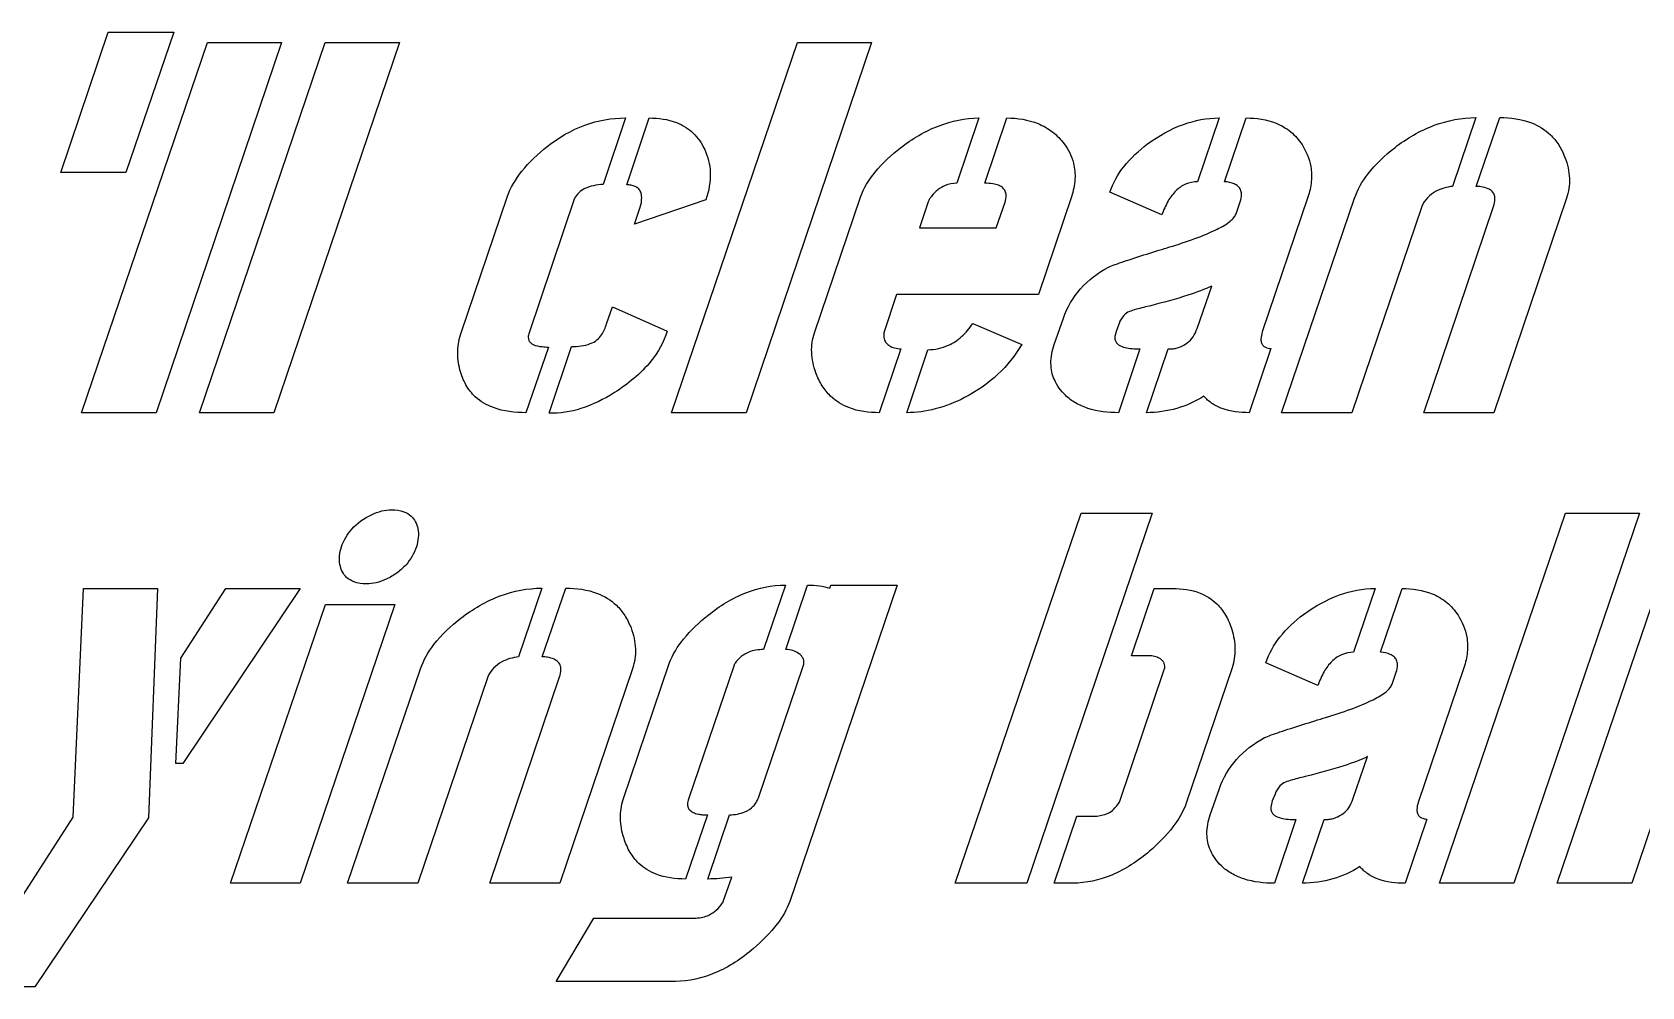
# Model space of a CAD drawing. Header units: inches. Extents: x 3.1 to 35.1, y -33.5 to 2.5.
# Drawn here: x 22.99 to 28.55, y -14.71 to -11.42 of the extents above; entities that cross this region are included whole.
import ezdxf

# ---------------------------------------------------------------- set-up
doc = ezdxf.new("R2010")
doc.units = ezdxf.units.IN
doc.header["$MEASUREMENT"] = 0

msp = doc.modelspace()

# ---------------------------------------------------------------- linework, layer by layer
for p, q in [((25.0423, -11.7135), (24.9649, -11.9429)), ((25.0463, -11.9443), (25.1237, -11.7135)), ((26.263, -11.7135), (26.1869, -11.9389)), ((26.283, -11.9389), (26.359, -11.7135)), ((27.0927, -11.7135), (27.018, -11.9336)), ((27.1114, -11.9336), (27.1861, -11.7135)), ((27.9799, -11.7121), (27.8998, -11.9496)), ((27.9812, -11.9496), (28.0626, -11.7121)), ((24.474, -12.4552), (24.6328, -11.9869)), ((24.8662, -11.9909), (24.7088, -12.4552)), ((25.6947, -12.4552), (25.8534, -11.9869)), ((26.8953, -12.0483), (26.7152, -11.9696)), ((27.1514, -12.0443), (27.1661, -12.0029)), ((27.3996, -11.9869), (27.2421, -12.4525)), ((27.0167, -12.4405), (27.0674, -12.2938)), ((26.2416, -12.4232), (26.411, -12.4952)), ((26.5231, -12.4952), (26.5551, -12.4045)), ((24.7755, -12.5045), (24.6981, -12.7313)), ((24.7782, -12.7327), (24.8555, -12.5032)), ((25.9935, -12.5112), (25.9188, -12.7313)), ((26.8193, -12.5112), (26.7459, -12.7313)), ((26.8419, -12.7313), (26.9166, -12.5112)), ((27.2715, -12.5099), (27.1968, -12.7313)), ((26.0135, -12.7313), (26.0869, -12.5139)), ((24.7528, -13.3371), (24.6728, -13.5746)), ((24.7541, -13.5746), (24.8355, -13.3371)), ((25.5946, -13.3265), (25.5186, -13.5492)), ((25.5959, -13.5492), (25.6706, -13.3265)), ((27.6317, -13.3385), (27.557, -13.5586)), ((27.6504, -13.5586), (27.7251, -13.3385)), ((25.0343, -14.0668), (25.193, -13.5973)), ((25.4172, -13.6026), (25.2598, -14.0655)), ((25.5012, -14.0615), (25.656, -13.6066)), ((27.1381, -13.6119), (26.9793, -14.0802)), ((27.4342, -13.6733), (27.2541, -13.5946)), ((27.9385, -13.6119), (27.7811, -14.0775)), ((27.6904, -13.6693), (27.7051, -13.6279)), ((27.5556, -14.0655), (27.6063, -13.9188)), ((27.062, -14.1202), (27.0941, -14.0295)), ((25.3251, -14.1202), (25.2491, -14.3417)), ((25.3265, -14.3417), (25.4012, -14.1202)), ((27.3582, -14.1362), (27.2848, -14.3563)), ((27.3809, -14.3563), (27.4556, -14.1362)), ((27.8104, -14.1349), (27.7357, -14.3563)), ((25.3798, -14.419), (25.4092, -14.335))]:
    msp.add_line(p, q)
for points in [[(23.2547, -11.4173), (23.4815, -11.4173), (23.316, -11.9016), (23.0906, -11.9016)], [(23.5975, -11.4533), (23.8537, -11.4533), (23.4201, -12.7313), (23.1626, -12.7313)], [(24.0044, -11.4533), (24.2606, -11.4533), (23.827, -12.7313), (23.5695, -12.7313)], [(25.636, -11.4533), (25.8921, -11.4533), (25.4585, -12.7313), (25.2011, -12.7313)], [(26.6165, -13.0783), (26.8619, -13.0783), (26.4284, -14.3563), (26.1816, -14.3563)], [(28.2894, -13.0783), (28.5455, -13.0783), (28.1119, -14.3563), (27.8545, -14.3563)], [(28.6963, -13.0783), (28.9524, -13.0783), (28.5188, -14.3563), (28.2614, -14.3563)], [(23.4254, -13.3385), (23.3934, -14.1309), (23.0012, -14.7139), (22.7558, -14.7139), (23.1333, -14.1282), (23.1693, -13.3385)], [(23.6616, -13.3385), (23.9177, -13.3385), (23.5122, -13.9428), (23.4881, -13.9428), (23.5055, -13.5786)], [(24.0058, -13.3932), (24.2445, -13.3932), (23.9177, -14.3563), (23.6776, -14.3563)]]:
    msp.add_lwpolyline(points, close=True)
for points in [[(25.3198, -11.9963), (25.073, -12.0803), (25.093, -12.0216)], [(26.5831, -11.9856), (26.4684, -12.3231), (25.9788, -12.3231), (25.9348, -12.4552)], [(26.0882, -12.0029), (26.0575, -12.0923), (26.323, -12.0923), (26.3537, -12.0043)], [(27.7931, -12.019), (27.5516, -12.7313), (27.3088, -12.7313), (27.561, -11.9909)], [(28.2934, -11.9909), (28.0426, -12.7313), (27.7998, -12.7313), (28.0412, -12.019)], [(24.9769, -12.4245), (24.9969, -12.3658), (25.1864, -12.4499)], [(26.7472, -12.4232), (26.7379, -12.4472), (26.7325, -12.4685)], [(25.748, -13.3371), (25.752, -13.3265), (25.9801, -13.3265), (25.6093, -14.419)], [(26.8553, -13.5706), (26.7899, -13.5706), (26.8686, -13.3385), (26.9326, -13.3385)], [(24.566, -13.644), (24.3246, -14.3563), (24.0818, -14.3563), (24.3339, -13.6159)], [(25.0663, -13.6159), (24.8155, -14.3563), (24.5727, -14.3563), (24.8142, -13.644)], [(26.7472, -14.0775), (26.7485, -14.0762), (26.9033, -13.6186)], [(27.2862, -14.0482), (27.2768, -14.0722), (27.2715, -14.0935)], [(26.5871, -14.3563), (26.5231, -14.3563), (26.6018, -14.1242), (26.6658, -14.1242)], [(25.2144, -14.6952), (24.8022, -14.6952), (24.9329, -14.4764), (25.2864, -14.4764)]]:
    msp.add_lwpolyline(points)
for points, knots in [([(24.7715, -11.8122), (24.8111, -11.781), (24.8545, -11.7554), (24.9472, -11.7216), (24.994, -11.7135), (25.0423, -11.7135)], [0, 0, 0, 0, 0.3844438, 0.3844438, 0.7521059, 0.7521059, 0.7521059, 0.7521059]), ([(25.1237, -11.7135), (25.1559, -11.7135), (25.1886, -11.7177), (25.24, -11.7379), (25.2592, -11.7498), (25.2928, -11.7821), (25.3059, -11.8015), (25.3158, -11.8229)], [0, 0, 0, 0, 0.245198, 0.245198, 0.4204023, 0.4204023, 0.5998452, 0.5998452, 0.5998452, 0.5998452]), ([(25.9921, -11.8162), (26.0329, -11.785), (26.0772, -11.7587), (26.1696, -11.7236), (26.2155, -11.7144), (26.263, -11.7135)], [0, 0, 0, 0, 0.3909347, 0.3909347, 0.7525892, 0.7525892, 0.7525892, 0.7525892]), ([(26.359, -11.7135), (26.3962, -11.7135), (26.4334, -11.7189), (26.4855, -11.7404), (26.502, -11.7499), (26.5325, -11.7736), (26.546, -11.7874), (26.5578, -11.8028)], [0, 0, 0, 0, 0.2832723, 0.2832723, 0.4295154, 0.4295154, 0.577475, 0.577475, 0.577475, 0.577475]), ([(26.8459, -11.8028), (26.8841, -11.7754), (26.9255, -11.7518), (27.0094, -11.7214), (27.0505, -11.7135), (27.0927, -11.7135)], [0, 0, 0, 0, 0.3581709, 0.3581709, 0.6801579, 0.6801579, 0.6801579, 0.6801579]), ([(27.1861, -11.7135), (27.2216, -11.7135), (27.2576, -11.7183), (27.3087, -11.7392), (27.3255, -11.749), (27.3559, -11.7742), (27.3687, -11.7889), (27.3795, -11.8055)], [0, 0, 0, 0, 0.2704772, 0.2704772, 0.4202529, 0.4202529, 0.5707972, 0.5707972, 0.5707972, 0.5707972]), ([(27.6997, -11.8162), (27.7415, -11.784), (27.787, -11.7572), (27.8827, -11.7216), (27.9305, -11.7126), (27.9799, -11.7121)], [0, 0, 0, 0, 0.4017642, 0.4017642, 0.7778119, 0.7778119, 0.7778119, 0.7778119]), ([(28.0626, -11.7121), (28.0996, -11.7121), (28.1375, -11.7169), (28.1966, -11.7398), (28.2186, -11.7533), (28.2485, -11.782), (28.258, -11.7937), (28.275, -11.82), (28.2822, -11.8345), (28.288, -11.8495)], [0, 0, 0, 0, 0.2823979, 0.2823979, 0.4822479, 0.4822479, 0.5978415, 0.5978415, 0.7206222, 0.7206222, 0.7206222, 0.7206222]), ([(24.6328, -11.9869), (24.6446, -11.9543), (24.6625, -11.9244), (24.7093, -11.8655), (24.7396, -11.8372), (24.7715, -11.8122)], [0, 0, 0, 0, 0.2646319, 0.2646319, 0.5733319, 0.5733319, 0.5733319, 0.5733319]), ([(25.3158, -11.8229), (25.3273, -11.8476), (25.3336, -11.8737), (25.336, -11.9334), (25.33, -11.9655), (25.3198, -11.9963)], [0, 0, 0, 0, 0.2083819, 0.2083819, 0.4553116, 0.4553116, 0.4553116, 0.4553116]), ([(25.8534, -11.9869), (25.865, -11.9556), (25.883, -11.9268), (25.9296, -11.8695), (25.9604, -11.8412), (25.9921, -11.8162)], [0, 0, 0, 0, 0.2547163, 0.2547163, 0.5628556, 0.5628556, 0.5628556, 0.5628556]), ([(26.5578, -11.8028), (26.5727, -11.8229), (26.5837, -11.8448), (26.5944, -11.8874), (26.596, -11.9061), (26.5937, -11.9456), (26.5894, -11.966), (26.5831, -11.9856)], [0, 0, 0, 0, 0.1902216, 0.1902216, 0.3344606, 0.3344606, 0.4917357, 0.4917357, 0.4917357, 0.4917357]), ([(26.7152, -11.9696), (26.7263, -11.9376), (26.743, -11.9085), (26.7873, -11.852), (26.8156, -11.8258), (26.8459, -11.8028)], [0, 0, 0, 0, 0.2577672, 0.2577672, 0.547389, 0.547389, 0.547389, 0.547389]), ([(27.3795, -11.8055), (27.3943, -11.8288), (27.4048, -11.854), (27.4126, -11.8984), (27.4131, -11.9156), (27.4097, -11.9514), (27.4056, -11.9694), (27.3996, -11.9869)], [0, 0, 0, 0, 0.2103492, 0.2103492, 0.3431692, 0.3431692, 0.4840903, 0.4840903, 0.4840903, 0.4840903]), ([(27.561, -11.9909), (27.571, -11.9605), (27.5872, -11.9325), (27.633, -11.873), (27.6659, -11.8426), (27.6997, -11.8162)], [0, 0, 0, 0, 0.2441904, 0.2441904, 0.571882, 0.571882, 0.571882, 0.571882]), ([(28.288, -11.8495), (28.2968, -11.8729), (28.3024, -11.8973), (28.3043, -11.9458), (28.3009, -11.9687), (28.2934, -11.9909)], [0, 0, 0, 0, 0.1903067, 0.1903067, 0.3696106, 0.3696106, 0.3696106, 0.3696106]), ([(24.9649, -11.9429), (24.9422, -11.9445), (24.9199, -11.9487), (24.8938, -11.9613), (24.8866, -11.966), (24.8745, -11.9774), (24.8698, -11.9838), (24.8662, -11.9909)], [0, 0, 0, 0, 0.1735968, 0.1735968, 0.2467289, 0.2467289, 0.3151049, 0.3151049, 0.3151049, 0.3151049]), ([(25.093, -12.0216), (25.096, -12.011), (25.0983, -11.9991), (25.0979, -11.9816), (25.0969, -11.9751), (25.0926, -11.9648), (25.0901, -11.9609), (25.0833, -11.9542), (25.0794, -11.9517), (25.0709, -11.9479), (25.0665, -11.9466), (25.0569, -11.9448), (25.0516, -11.9444), (25.0463, -11.9443)], [0, 0, 0, 0, 0.0842295, 0.0842295, 0.1331969, 0.1331969, 0.1692046, 0.1692046, 0.2051374, 0.2051374, 0.239355, 0.239355, 0.2793708, 0.2793708, 0.2793708, 0.2793708]), ([(26.1869, -11.9389), (26.1728, -11.9389), (26.1591, -11.9413), (26.1372, -11.9504), (26.1291, -11.9553), (26.1136, -11.9675), (26.1065, -11.9749), (26.1002, -11.9829)], [0, 0, 0, 0, 0.1076722, 0.1076722, 0.1801889, 0.1801889, 0.2580855, 0.2580855, 0.2580855, 0.2580855]), ([(26.3537, -12.0043), (26.356, -11.9966), (26.3576, -11.9883), (26.357, -11.9753), (26.3559, -11.9704), (26.3519, -11.9618), (26.3493, -11.9583), (26.3421, -11.9517), (26.3375, -11.9489), (26.3259, -11.9439), (26.3184, -11.9421), (26.302, -11.9394), (26.2923, -11.9389), (26.283, -11.9389)], [0, 0, 0, 0, 0.0608787, 0.0608787, 0.0994011, 0.0994011, 0.1331243, 0.1331243, 0.173307, 0.173307, 0.2293628, 0.2293628, 0.3002935, 0.3002935, 0.3002935, 0.3002935]), ([(27.018, -11.9336), (27.0038, -11.9338), (26.9901, -11.9365), (26.9645, -11.9477), (26.9535, -11.9555), (26.9332, -11.9754), (26.9244, -11.9875), (26.9082, -12.0153), (26.9011, -12.0318), (26.8953, -12.0483)], [0, 0, 0, 0, 0.1082842, 0.1082842, 0.2126641, 0.2126641, 0.3247019, 0.3247019, 0.4579304, 0.4579304, 0.4579304, 0.4579304]), ([(27.1661, -12.0029), (27.1687, -11.9946), (27.1706, -11.9854), (27.1701, -11.9711), (27.1691, -11.9658), (27.1649, -11.9566), (27.1622, -11.9529), (27.1549, -11.946), (27.1503, -11.9432), (27.1355, -11.9366), (27.1235, -11.9344), (27.1114, -11.9336)], [0, 0, 0, 0, 0.0670115, 0.0670115, 0.1084785, 0.1084785, 0.1439244, 0.1439244, 0.1846081, 0.1846081, 0.2673531, 0.2673531, 0.2673531, 0.2673531]), ([(27.8998, -11.9496), (27.8795, -11.952), (27.8592, -11.9572), (27.8307, -11.9729), (27.8213, -11.9801), (27.8048, -11.9979), (27.7982, -12.0079), (27.7931, -12.019)], [0, 0, 0, 0, 0.1560635, 0.1560635, 0.2476513, 0.2476513, 0.3401971, 0.3401971, 0.3401971, 0.3401971]), ([(27.9985, -11.9509), (27.9958, -11.9505), (27.993, -11.9501), (27.9872, -11.9497), (27.9842, -11.9496), (27.9812, -11.9496)], [0, 0, 0, 0, 0.02131891, 0.02131891, 0.04418836, 0.04418836, 0.04418836, 0.04418836]), ([(28.0412, -12.019), (28.044, -12.0108), (28.0461, -12.0017), (28.046, -11.9877), (28.0452, -11.9825), (28.0414, -11.9734), (28.0389, -11.9697), (28.032, -11.9629), (28.0277, -11.9601), (28.0155, -11.9543), (28.0068, -11.9522), (27.9985, -11.9509)], [0, 0, 0, 0, 0.0660233, 0.0660233, 0.1066, 0.1066, 0.1410144, 0.1410144, 0.1800168, 0.1800168, 0.2438574, 0.2438574, 0.2438574, 0.2438574]), ([(26.1002, -11.9829), (26.0974, -11.9861), (26.0947, -11.9896), (26.0907, -11.9963), (26.0892, -11.9996), (26.0882, -12.0029)], [0, 0, 0, 0, 0.03242563, 0.03242563, 0.0592663, 0.0592663, 0.0592663, 0.0592663]), ([(26.922, -12.159), (26.9794, -12.1414), (27.041, -12.1202), (27.1024, -12.0895), (27.1187, -12.0801), (27.1358, -12.0661), (27.1405, -12.0617), (27.1473, -12.0531), (27.1499, -12.0489), (27.1514, -12.0443)], [0, 0, 0, 0, 0.4575405, 0.4575405, 0.623446, 0.623446, 0.6869068, 0.6869068, 0.7367011, 0.7367011, 0.7367011, 0.7367011]), ([(26.7112, -12.2284), (26.7214, -12.2236), (26.745, -12.2154), (26.8104, -12.1934), (26.8767, -12.1729), (26.922, -12.159)], [0, 0, 0, 0, 0.0857927, 0.0857927, 0.2915794, 0.2915794, 0.2915794, 0.2915794]), ([(26.5551, -12.4045), (26.5683, -12.3671), (26.5878, -12.3334), (26.6416, -12.2728), (26.6747, -12.2481), (26.7112, -12.2284)], [0, 0, 0, 0, 0.3020935, 0.3020935, 0.6177675, 0.6177675, 0.6177675, 0.6177675]), ([(27.0674, -12.2938), (27.0445, -12.3052), (27.0141, -12.3162), (26.9444, -12.3387), (26.8981, -12.3512), (26.8566, -12.3618)], [0, 0, 0, 0, 0.1950063, 0.1950063, 0.4726601, 0.4726601, 0.4726601, 0.4726601]), ([(26.7832, -12.3818), (26.7761, -12.385), (26.7698, -12.3895), (26.7567, -12.4031), (26.7512, -12.4129), (26.7472, -12.4232)], [0, 0, 0, 0, 0.0598078, 0.0598078, 0.1438341, 0.1438341, 0.1438341, 0.1438341]), ([(26.8566, -12.3618), (26.8416, -12.3654), (26.8226, -12.37), (26.7973, -12.377), (26.7878, -12.3798), (26.7832, -12.3818)], [0, 0, 0, 0, 0.1174542, 0.1174542, 0.1978985, 0.1978985, 0.1978985, 0.1978985]), ([(24.47, -12.5833), (24.4644, -12.5618), (24.4616, -12.54), (24.463, -12.4964), (24.4669, -12.4755), (24.474, -12.4552)], [0, 0, 0, 0, 0.168606, 0.168606, 0.3324679, 0.3324679, 0.3324679, 0.3324679]), ([(24.7088, -12.4552), (24.707, -12.4603), (24.7058, -12.4659), (24.706, -12.4748), (24.7067, -12.4783), (24.7094, -12.4845), (24.7112, -12.487), (24.7164, -12.4921), (24.7198, -12.4943), (24.7321, -12.5002), (24.7432, -12.5022), (24.7541, -12.5032)], [0, 0, 0, 0, 0.0413233, 0.0413233, 0.0683122, 0.0683122, 0.0926767, 0.0926767, 0.1230806, 0.1230806, 0.1967587, 0.1967587, 0.1967587, 0.1967587]), ([(24.9596, -12.4619), (24.9633, -12.4563), (24.9665, -12.4505), (24.9723, -12.438), (24.9748, -12.4313), (24.9769, -12.4245)], [0, 0, 0, 0, 0.0505134, 0.0505134, 0.1049516, 0.1049516, 0.1049516, 0.1049516]), ([(25.1864, -12.4499), (25.1743, -12.4879), (25.1548, -12.5222), (25.0951, -12.5966), (25.0506, -12.6324), (25.0036, -12.662)], [0, 0, 0, 0, 0.3041268, 0.3041268, 0.7271307, 0.7271307, 0.7271307, 0.7271307]), ([(25.7, -12.5939), (25.6916, -12.5709), (25.6863, -12.547), (25.6844, -12.4995), (25.6875, -12.4771), (25.6947, -12.4552)], [0, 0, 0, 0, 0.1864938, 0.1864938, 0.3619601, 0.3619601, 0.3619601, 0.3619601]), ([(25.9348, -12.4552), (25.934, -12.4623), (25.9342, -12.4697), (25.9375, -12.4816), (25.9398, -12.4863), (25.9462, -12.4945), (25.9501, -12.4978), (25.9598, -12.5036), (25.9656, -12.5059), (25.9786, -12.5095), (25.9861, -12.5106), (25.9935, -12.5112)], [0, 0, 0, 0, 0.0546635, 0.0546635, 0.0945088, 0.0945088, 0.1339953, 0.1339953, 0.1804319, 0.1804319, 0.2366498, 0.2366498, 0.2366498, 0.2366498]), ([(26.0869, -12.5139), (26.1115, -12.5132), (26.1353, -12.5084), (26.1745, -12.4909), (26.1897, -12.4808), (26.2181, -12.4553), (26.2308, -12.4398), (26.2416, -12.4232)], [0, 0, 0, 0, 0.1875295, 0.1875295, 0.3274403, 0.3274403, 0.4788506, 0.4788506, 0.4788506, 0.4788506]), ([(26.9447, -12.5086), (26.9584, -12.5049), (26.9713, -12.4991), (26.9906, -12.4844), (26.9974, -12.4772), (27.009, -12.4602), (27.0134, -12.4506), (27.0167, -12.4405)], [0, 0, 0, 0, 0.1084096, 0.1084096, 0.184593, 0.184593, 0.2652402, 0.2652402, 0.2652402, 0.2652402]), ([(27.2421, -12.4525), (27.2397, -12.4602), (27.2376, -12.4687), (27.2374, -12.4814), (27.2379, -12.4862), (27.2407, -12.4938), (27.2424, -12.4967), (27.2471, -12.5017), (27.2499, -12.5037), (27.2586, -12.508), (27.2652, -12.5093), (27.2715, -12.5099)], [0, 0, 0, 0, 0.0612105, 0.0612105, 0.0967861, 0.0967861, 0.1229023, 0.1229023, 0.1489296, 0.1489296, 0.1968541, 0.1968541, 0.1968541, 0.1968541]), ([(24.7541, -12.5032), (24.7577, -12.5037), (24.7613, -12.504), (24.7684, -12.5044), (24.7719, -12.5045), (24.7755, -12.5045)], [0, 0, 0, 0, 0.02723943, 0.02723943, 0.05437363, 0.05437363, 0.05437363, 0.05437363]), ([(24.8555, -12.5032), (24.8785, -12.5032), (24.901, -12.5005), (24.9284, -12.4896), (24.9362, -12.4854), (24.9496, -12.4748), (24.9551, -12.4688), (24.9596, -12.4619)], [0, 0, 0, 0, 0.1747153, 0.1747153, 0.2492298, 0.2492298, 0.3192477, 0.3192477, 0.3192477, 0.3192477]), ([(26.411, -12.4952), (26.389, -12.5339), (26.3615, -12.5683), (26.2945, -12.6308), (26.2554, -12.6574), (26.2136, -12.6793)], [0, 0, 0, 0, 0.3390638, 0.3390638, 0.6988259, 0.6988259, 0.6988259, 0.6988259]), ([(26.5618, -12.6713), (26.5458, -12.6556), (26.5325, -12.6377), (26.5161, -12.5994), (26.5123, -12.5808), (26.5116, -12.539), (26.516, -12.5166), (26.5231, -12.4952)], [0, 0, 0, 0, 0.1705134, 0.1705134, 0.3175189, 0.3175189, 0.489363, 0.489363, 0.489363, 0.489363]), ([(26.7325, -12.4685), (26.7321, -12.4727), (26.7324, -12.4769), (26.7347, -12.4844), (26.7364, -12.4875), (26.7413, -12.4935), (26.7445, -12.4961), (26.7541, -12.5019), (26.7611, -12.5044), (26.7831, -12.51), (26.8014, -12.5112), (26.8193, -12.5112)], [0, 0, 0, 0, 0.0320808, 0.0320808, 0.0595447, 0.0595447, 0.0911432, 0.0911432, 0.144586, 0.144586, 0.2640905, 0.2640905, 0.2640905, 0.2640905]), ([(26.9166, -12.5112), (26.9212, -12.5112), (26.9258, -12.511), (26.9351, -12.5101), (26.9399, -12.5094), (26.9447, -12.5086)], [0, 0, 0, 0, 0.03478161, 0.03478161, 0.07155543, 0.07155543, 0.07155543, 0.07155543]), ([(24.6981, -12.7313), (24.6604, -12.7313), (24.621, -12.7269), (24.5624, -12.7052), (24.5412, -12.693), (24.5102, -12.6643), (24.4995, -12.6506), (24.4815, -12.619), (24.4747, -12.6014), (24.47, -12.5833)], [0, 0, 0, 0, 0.2876821, 0.2876821, 0.4756436, 0.4756436, 0.6091392, 0.6091392, 0.7521175, 0.7521175, 0.7521175, 0.7521175]), ([(25.9188, -12.7313), (25.8832, -12.7313), (25.8469, -12.7267), (25.7901, -12.7046), (25.7688, -12.6916), (25.7395, -12.6633), (25.7299, -12.6513), (25.7128, -12.6243), (25.7057, -12.6094), (25.7, -12.5939)], [0, 0, 0, 0, 0.2710846, 0.2710846, 0.4640273, 0.4640273, 0.5815354, 0.5815354, 0.7070764, 0.7070764, 0.7070764, 0.7070764]), ([(25.0036, -12.662), (24.9675, -12.6847), (24.9286, -12.7042), (24.8522, -12.7282), (24.8155, -12.7341), (24.7782, -12.7327)], [0, 0, 0, 0, 0.3250776, 0.3250776, 0.6096961, 0.6096961, 0.6096961, 0.6096961]), ([(26.2136, -12.6793), (26.1812, -12.6957), (26.1473, -12.7092), (26.0799, -12.7267), (26.0469, -12.7313), (26.0135, -12.7313)], [0, 0, 0, 0, 0.2765005, 0.2765005, 0.5311561, 0.5311561, 0.5311561, 0.5311561]), ([(26.7459, -12.7313), (26.7103, -12.7313), (26.6737, -12.7274), (26.625, -12.7115), (26.6108, -12.7053), (26.5845, -12.6902), (26.5726, -12.6814), (26.5618, -12.6713)], [0, 0, 0, 0, 0.2713174, 0.2713174, 0.3897112, 0.3897112, 0.5025324, 0.5025324, 0.5025324, 0.5025324]), ([(27.0407, -12.674), (27.0115, -12.6926), (26.9803, -12.7067), (26.9127, -12.7262), (26.8776, -12.7309), (26.8419, -12.7313)], [0, 0, 0, 0, 0.2639061, 0.2639061, 0.535518, 0.535518, 0.535518, 0.535518]), ([(27.1968, -12.7313), (27.1655, -12.7313), (27.1325, -12.7278), (27.0907, -12.7124), (27.0788, -12.7066), (27.0577, -12.692), (27.0486, -12.6836), (27.0407, -12.674)], [0, 0, 0, 0, 0.2385283, 0.2385283, 0.3389766, 0.3389766, 0.4338579, 0.4338579, 0.4338579, 0.4338579]), ([(24.1645, -13.0837), (24.1758, -13.0782), (24.1877, -13.0737), (24.211, -13.0679), (24.2224, -13.0663), (24.2339, -13.0663)], [0, 0, 0, 0, 0.0957941, 0.0957941, 0.1834106, 0.1834106, 0.1834106, 0.1834106]), ([(24.2339, -13.0663), (24.2482, -13.0663), (24.263, -13.0681), (24.2857, -13.0769), (24.2941, -13.082), (24.3071, -13.0943), (24.3117, -13.1006), (24.3196, -13.1151), (24.3225, -13.1233), (24.3246, -13.1317)], [0, 0, 0, 0, 0.1094762, 0.1094762, 0.1854695, 0.1854695, 0.2454282, 0.2454282, 0.3112231, 0.3112231, 0.3112231, 0.3112231]), ([(24.0604, -13.1944), (24.0683, -13.1717), (24.08, -13.1513), (24.1151, -13.1121), (24.1387, -13.0959), (24.1645, -13.0837)], [0, 0, 0, 0, 0.1827535, 0.1827535, 0.4008304, 0.4008304, 0.4008304, 0.4008304]), ([(24.3246, -13.1317), (24.3264, -13.142), (24.3268, -13.1523), (24.325, -13.1735), (24.3227, -13.1841), (24.3193, -13.1944)], [0, 0, 0, 0, 0.0795083, 0.0795083, 0.1622016, 0.1622016, 0.1622016, 0.1622016]), ([(24.0551, -13.2557), (24.0533, -13.2458), (24.0529, -13.2358), (24.0547, -13.215), (24.0571, -13.2046), (24.0604, -13.1944)], [0, 0, 0, 0, 0.0769743, 0.0769743, 0.1587379, 0.1587379, 0.1587379, 0.1587379]), ([(24.3193, -13.1944), (24.3114, -13.2174), (24.2997, -13.2381), (24.2745, -13.2667), (24.2643, -13.2759), (24.2413, -13.2927), (24.2285, -13.3001), (24.2152, -13.3064)], [0, 0, 0, 0, 0.1851039, 0.1851039, 0.2901801, 0.2901801, 0.4024221, 0.4024221, 0.4024221, 0.4024221]), ([(24.1472, -13.3225), (24.1325, -13.3225), (24.1173, -13.3206), (24.0942, -13.3119), (24.0857, -13.3068), (24.0726, -13.2944), (24.0678, -13.288), (24.0599, -13.2729), (24.057, -13.2644), (24.0551, -13.2557)], [0, 0, 0, 0, 0.1120324, 0.1120324, 0.1880617, 0.1880617, 0.2497063, 0.2497063, 0.3173647, 0.3173647, 0.3173647, 0.3173647]), ([(24.2152, -13.3064), (24.2039, -13.3115), (24.1922, -13.3156), (24.1693, -13.321), (24.1583, -13.3225), (24.1472, -13.3225)], [0, 0, 0, 0, 0.0940052, 0.0940052, 0.1788294, 0.1788294, 0.1788294, 0.1788294]), ([(24.4727, -13.4412), (24.5144, -13.409), (24.56, -13.3822), (24.6557, -13.3466), (24.7035, -13.3376), (24.7528, -13.3371)], [0, 0, 0, 0, 0.4017642, 0.4017642, 0.7778119, 0.7778119, 0.7778119, 0.7778119]), ([(24.8355, -13.3371), (24.8726, -13.3371), (24.9105, -13.3419), (24.9695, -13.3648), (24.9915, -13.3783), (25.0214, -13.407), (25.031, -13.4187), (25.048, -13.445), (25.0551, -13.4595), (25.061, -13.4745)], [0, 0, 0, 0, 0.2823979, 0.2823979, 0.4822479, 0.4822479, 0.5978415, 0.5978415, 0.7206222, 0.7206222, 0.7206222, 0.7206222]), ([(25.3278, -13.4305), (25.3672, -13.3985), (25.4105, -13.3716), (25.5018, -13.336), (25.5474, -13.3269), (25.5946, -13.3265)], [0, 0, 0, 0, 0.38692, 0.38692, 0.7465498, 0.7465498, 0.7465498, 0.7465498]), ([(25.6706, -13.3265), (25.6844, -13.3265), (25.6983, -13.3272), (25.7242, -13.3308), (25.7363, -13.3334), (25.748, -13.3371)], [0, 0, 0, 0, 0.1050247, 0.1050247, 0.1987232, 0.1987232, 0.1987232, 0.1987232]), ([(26.9326, -13.3385), (26.9647, -13.3385), (26.9972, -13.3427), (27.0488, -13.3629), (27.0682, -13.375), (27.0968, -13.4028), (27.1068, -13.4159), (27.1244, -13.4458), (27.1314, -13.4626), (27.1368, -13.4799)], [0, 0, 0, 0, 0.2440734, 0.2440734, 0.42137, 0.42137, 0.5477173, 0.5477173, 0.6854679, 0.6854679, 0.6854679, 0.6854679]), ([(27.3849, -13.4278), (27.423, -13.4004), (27.4644, -13.3768), (27.5484, -13.3464), (27.5894, -13.3385), (27.6317, -13.3385)], [0, 0, 0, 0, 0.3581709, 0.3581709, 0.6801579, 0.6801579, 0.6801579, 0.6801579]), ([(27.7251, -13.3385), (27.7606, -13.3385), (27.7965, -13.3433), (27.8476, -13.3642), (27.8644, -13.374), (27.8948, -13.3992), (27.9077, -13.4139), (27.9185, -13.4305)], [0, 0, 0, 0, 0.2704772, 0.2704772, 0.4202529, 0.4202529, 0.5707972, 0.5707972, 0.5707972, 0.5707972]), ([(24.3339, -13.6159), (24.3439, -13.5855), (24.3602, -13.5575), (24.4059, -13.498), (24.4388, -13.4676), (24.4727, -13.4412)], [0, 0, 0, 0, 0.2441904, 0.2441904, 0.571882, 0.571882, 0.571882, 0.571882]), ([(25.193, -13.5973), (25.2046, -13.5666), (25.2221, -13.5384), (25.2674, -13.4824), (25.2971, -13.4548), (25.3278, -13.4305)], [0, 0, 0, 0, 0.2499175, 0.2499175, 0.5488683, 0.5488683, 0.5488683, 0.5488683]), ([(27.2541, -13.5946), (27.2653, -13.5626), (27.282, -13.5335), (27.3263, -13.477), (27.3546, -13.4508), (27.3849, -13.4278)], [0, 0, 0, 0, 0.2577672, 0.2577672, 0.547389, 0.547389, 0.547389, 0.547389]), ([(27.9185, -13.4305), (27.9333, -13.4538), (27.9438, -13.479), (27.9515, -13.5234), (27.9521, -13.5406), (27.9487, -13.5764), (27.9445, -13.5944), (27.9385, -13.6119)], [0, 0, 0, 0, 0.2103492, 0.2103492, 0.3431692, 0.3431692, 0.4840903, 0.4840903, 0.4840903, 0.4840903]), ([(25.061, -13.4745), (25.0697, -13.4979), (25.0754, -13.5223), (25.0772, -13.5708), (25.0739, -13.5937), (25.0663, -13.6159)], [0, 0, 0, 0, 0.1903067, 0.1903067, 0.3696106, 0.3696106, 0.3696106, 0.3696106]), ([(27.1368, -13.4799), (27.1435, -13.5019), (27.1475, -13.5245), (27.148, -13.5695), (27.1448, -13.591), (27.1381, -13.6119)], [0, 0, 0, 0, 0.1755462, 0.1755462, 0.3429881, 0.3429881, 0.3429881, 0.3429881]), ([(25.5186, -13.5492), (25.5012, -13.5492), (25.4839, -13.5518), (25.4586, -13.5622), (25.45, -13.5672), (25.4341, -13.58), (25.4272, -13.5875), (25.4212, -13.5959)], [0, 0, 0, 0, 0.132254, 0.132254, 0.2088333, 0.2088333, 0.2873367, 0.2873367, 0.2873367, 0.2873367]), ([(25.64, -13.5626), (25.634, -13.558), (25.6274, -13.5547), (25.6124, -13.5502), (25.6042, -13.5492), (25.5959, -13.5492)], [0, 0, 0, 0, 0.0569536, 0.0569536, 0.1196219, 0.1196219, 0.1196219, 0.1196219]), ([(25.656, -13.6066), (25.6577, -13.602), (25.6586, -13.5972), (25.6583, -13.5882), (25.6574, -13.5843), (25.6541, -13.5772), (25.652, -13.5741), (25.6467, -13.568), (25.6434, -13.5651), (25.64, -13.5626)], [0, 0, 0, 0, 0.0372206, 0.0372206, 0.0685337, 0.0685337, 0.0970594, 0.0970594, 0.1298019, 0.1298019, 0.1298019, 0.1298019]), ([(27.557, -13.5586), (27.5428, -13.5588), (27.5291, -13.5615), (27.5035, -13.5727), (27.4924, -13.5805), (27.4721, -13.6004), (27.4634, -13.6125), (27.4472, -13.6403), (27.4401, -13.6568), (27.4342, -13.6733)], [0, 0, 0, 0, 0.1082842, 0.1082842, 0.2126641, 0.2126641, 0.3247019, 0.3247019, 0.4579304, 0.4579304, 0.4579304, 0.4579304]), ([(27.7051, -13.6279), (27.7077, -13.6196), (27.7096, -13.6104), (27.7091, -13.5961), (27.708, -13.5908), (27.7039, -13.5816), (27.7012, -13.5779), (27.6939, -13.571), (27.6893, -13.5682), (27.6744, -13.5616), (27.6625, -13.5594), (27.6504, -13.5586)], [0, 0, 0, 0, 0.0670115, 0.0670115, 0.1084785, 0.1084785, 0.1439244, 0.1439244, 0.1846081, 0.1846081, 0.2673531, 0.2673531, 0.2673531, 0.2673531]), ([(24.6728, -13.5746), (24.6524, -13.577), (24.6322, -13.5822), (24.6037, -13.5979), (24.5942, -13.6051), (24.5778, -13.6229), (24.5712, -13.6329), (24.566, -13.644)], [0, 0, 0, 0, 0.1560635, 0.1560635, 0.2476513, 0.2476513, 0.3401971, 0.3401971, 0.3401971, 0.3401971]), ([(24.7715, -13.5759), (24.7687, -13.5755), (24.7659, -13.5751), (24.7602, -13.5747), (24.7572, -13.5746), (24.7541, -13.5746)], [0, 0, 0, 0, 0.02131891, 0.02131891, 0.04418836, 0.04418836, 0.04418836, 0.04418836]), ([(24.8142, -13.644), (24.817, -13.6358), (24.8191, -13.6267), (24.819, -13.6127), (24.8181, -13.6075), (24.8143, -13.5984), (24.8118, -13.5947), (24.805, -13.5879), (24.8006, -13.5851), (24.7884, -13.5793), (24.7798, -13.5772), (24.7715, -13.5759)], [0, 0, 0, 0, 0.0660233, 0.0660233, 0.1066, 0.1066, 0.1410144, 0.1410144, 0.1800168, 0.1800168, 0.2438574, 0.2438574, 0.2438574, 0.2438574]), ([(25.4212, -13.5959), (25.4202, -13.5972), (25.419, -13.5989), (25.4179, -13.6007), (25.4176, -13.6012), (25.4173, -13.6018), (25.4173, -13.602), (25.4172, -13.6023), (25.4172, -13.6025), (25.4172, -13.6026)], [0, 0, 0, 0, 0.01210681, 0.01210681, 0.01588518, 0.01588518, 0.01722591, 0.01722591, 0.0181866, 0.0181866, 0.0181866, 0.0181866]), ([(26.89, -13.5813), (26.8852, -13.5784), (26.8799, -13.5762), (26.8684, -13.5727), (26.8618, -13.5714), (26.8553, -13.5706)], [0, 0, 0, 0, 0.0424909, 0.0424909, 0.09242284, 0.09242284, 0.09242284, 0.09242284]), ([(26.9033, -13.6186), (26.9047, -13.6147), (26.9056, -13.6107), (26.9054, -13.6031), (26.9046, -13.5998), (26.9019, -13.5937), (26.9001, -13.5911), (26.8956, -13.5859), (26.8929, -13.5834), (26.89, -13.5813)], [0, 0, 0, 0, 0.0314198, 0.0314198, 0.0579294, 0.0579294, 0.0821023, 0.0821023, 0.1098574, 0.1098574, 0.1098574, 0.1098574]), ([(27.4609, -13.784), (27.5183, -13.7664), (27.5799, -13.7452), (27.6414, -13.7145), (27.6577, -13.7051), (27.6748, -13.6911), (27.6795, -13.6867), (27.6863, -13.6781), (27.6889, -13.6739), (27.6904, -13.6693)], [0, 0, 0, 0, 0.4575405, 0.4575405, 0.623446, 0.623446, 0.6869068, 0.6869068, 0.7367011, 0.7367011, 0.7367011, 0.7367011]), ([(27.2501, -13.8534), (27.2603, -13.8486), (27.2839, -13.8404), (27.3494, -13.8184), (27.4157, -13.7979), (27.4609, -13.784)], [0, 0, 0, 0, 0.0857927, 0.0857927, 0.2915794, 0.2915794, 0.2915794, 0.2915794]), ([(27.0941, -14.0295), (27.1073, -13.9921), (27.1268, -13.9584), (27.1806, -13.8978), (27.2137, -13.8731), (27.2501, -13.8534)], [0, 0, 0, 0, 0.3020935, 0.3020935, 0.6177675, 0.6177675, 0.6177675, 0.6177675]), ([(27.6063, -13.9188), (27.5834, -13.9302), (27.553, -13.9412), (27.4834, -13.9637), (27.4371, -13.9762), (27.3956, -13.9868)], [0, 0, 0, 0, 0.1950063, 0.1950063, 0.4726601, 0.4726601, 0.4726601, 0.4726601]), ([(27.3222, -14.0068), (27.315, -14.01), (27.3087, -14.0145), (27.2957, -14.0281), (27.2902, -14.0379), (27.2862, -14.0482)], [0, 0, 0, 0, 0.0598078, 0.0598078, 0.1438341, 0.1438341, 0.1438341, 0.1438341]), ([(27.3956, -13.9868), (27.3806, -13.9904), (27.3616, -13.995), (27.3362, -14.002), (27.3268, -14.0048), (27.3222, -14.0068)], [0, 0, 0, 0, 0.1174542, 0.1174542, 0.1978985, 0.1978985, 0.1978985, 0.1978985]), ([(25.037, -14.2016), (25.0294, -14.179), (25.0248, -14.1557), (25.0239, -14.1096), (25.0271, -14.0879), (25.0343, -14.0668)], [0, 0, 0, 0, 0.1811839, 0.1811839, 0.3508348, 0.3508348, 0.3508348, 0.3508348]), ([(25.2598, -14.0655), (25.2577, -14.0713), (25.2562, -14.0776), (25.2564, -14.0877), (25.2571, -14.0916), (25.2601, -14.0986), (25.2621, -14.1015), (25.2679, -14.1073), (25.2717, -14.1097), (25.2812, -14.1144), (25.2872, -14.1162), (25.2931, -14.1175)], [0, 0, 0, 0, 0.0467058, 0.0467058, 0.0771725, 0.0771725, 0.1046452, 0.1046452, 0.13887, 0.13887, 0.1848705, 0.1848705, 0.1848705, 0.1848705]), ([(25.4012, -14.1202), (25.4193, -14.1196), (25.4381, -14.1168), (25.4655, -14.105), (25.4751, -14.0988), (25.4871, -14.0863), (25.4905, -14.0819), (25.4966, -14.0722), (25.4991, -14.067), (25.5012, -14.0615)], [0, 0, 0, 0, 0.138173, 0.138173, 0.2266526, 0.2266526, 0.2694104, 0.2694104, 0.3137987, 0.3137987, 0.3137987, 0.3137987]), ([(27.4836, -14.1336), (27.4973, -14.1299), (27.5103, -14.1241), (27.5296, -14.1094), (27.5363, -14.1022), (27.5479, -14.0852), (27.5524, -14.0756), (27.5556, -14.0655)], [0, 0, 0, 0, 0.1084096, 0.1084096, 0.184593, 0.184593, 0.2652402, 0.2652402, 0.2652402, 0.2652402]), ([(25.2931, -14.1175), (25.2979, -14.1185), (25.3029, -14.1191), (25.3135, -14.12), (25.3194, -14.1202), (25.3251, -14.1202)], [0, 0, 0, 0, 0.03736007, 0.03736007, 0.08119062, 0.08119062, 0.08119062, 0.08119062]), ([(26.6658, -14.1242), (26.6697, -14.1242), (26.6809, -14.124), (26.7118, -14.1141), (26.718, -14.1102), (26.728, -14.1017), (26.7358, -14.0947), (26.7472, -14.0775)], [0, 0, 0, 0, 0.02912909, 0.02912909, 0.05128104, 0.05128104, 0.06315692, 0.06315692, 0.06315692, 0.06315692]), ([(26.9793, -14.0802), (26.9691, -14.1095), (26.9525, -14.1369), (26.9102, -14.1921), (26.8817, -14.2204), (26.8526, -14.2456)], [0, 0, 0, 0, 0.2369224, 0.2369224, 0.5306322, 0.5306322, 0.5306322, 0.5306322]), ([(27.1007, -14.2963), (27.0848, -14.2806), (27.0715, -14.2627), (27.0551, -14.2244), (27.0513, -14.2058), (27.0505, -14.164), (27.0549, -14.1416), (27.062, -14.1202)], [0, 0, 0, 0, 0.1705134, 0.1705134, 0.3175189, 0.3175189, 0.489363, 0.489363, 0.489363, 0.489363]), ([(27.2715, -14.0935), (27.2711, -14.0977), (27.2714, -14.1019), (27.2736, -14.1094), (27.2753, -14.1125), (27.2802, -14.1185), (27.2835, -14.1211), (27.293, -14.1269), (27.3001, -14.1294), (27.322, -14.135), (27.3403, -14.1362), (27.3582, -14.1362)], [0, 0, 0, 0, 0.0320808, 0.0320808, 0.0595447, 0.0595447, 0.0911432, 0.0911432, 0.144586, 0.144586, 0.2640905, 0.2640905, 0.2640905, 0.2640905]), ([(27.7811, -14.0775), (27.7786, -14.0852), (27.7766, -14.0937), (27.7763, -14.1064), (27.7768, -14.1112), (27.7797, -14.1188), (27.7814, -14.1217), (27.7861, -14.1267), (27.7889, -14.1287), (27.7976, -14.133), (27.8042, -14.1343), (27.8104, -14.1349)], [0, 0, 0, 0, 0.0612105, 0.0612105, 0.0967861, 0.0967861, 0.1229023, 0.1229023, 0.1489296, 0.1489296, 0.1968541, 0.1968541, 0.1968541, 0.1968541]), ([(27.4556, -14.1362), (27.4602, -14.1362), (27.4647, -14.136), (27.4741, -14.1351), (27.4789, -14.1344), (27.4836, -14.1336)], [0, 0, 0, 0, 0.03478161, 0.03478161, 0.07155543, 0.07155543, 0.07155543, 0.07155543]), ([(25.2491, -14.3417), (25.2149, -14.3417), (25.1798, -14.3373), (25.1255, -14.3164), (25.1054, -14.3041), (25.0763, -14.2763), (25.0664, -14.2636), (25.0491, -14.2345), (25.0422, -14.2183), (25.037, -14.2016)], [0, 0, 0, 0, 0.2606664, 0.2606664, 0.4428558, 0.4428558, 0.5667294, 0.5667294, 0.7002754, 0.7002754, 0.7002754, 0.7002754]), ([(26.8526, -14.2456), (26.8133, -14.2791), (26.7699, -14.3081), (26.679, -14.346), (26.634, -14.3559), (26.5871, -14.3563)], [0, 0, 0, 0, 0.3933803, 0.3933803, 0.7501881, 0.7501881, 0.7501881, 0.7501881]), ([(25.4092, -14.335), (25.3957, -14.3372), (25.3821, -14.3389), (25.3545, -14.3411), (25.3405, -14.3417), (25.3265, -14.3417)], [0, 0, 0, 0, 0.1042039, 0.1042039, 0.2110843, 0.2110843, 0.2110843, 0.2110843]), ([(27.2848, -14.3563), (27.2492, -14.3563), (27.2127, -14.3524), (27.164, -14.3365), (27.1497, -14.3303), (27.1234, -14.3152), (27.1115, -14.3064), (27.1007, -14.2963)], [0, 0, 0, 0, 0.2713174, 0.2713174, 0.3897112, 0.3897112, 0.5025324, 0.5025324, 0.5025324, 0.5025324]), ([(27.5797, -14.299), (27.5504, -14.3176), (27.5192, -14.3317), (27.4517, -14.3512), (27.4165, -14.3559), (27.3809, -14.3563)], [0, 0, 0, 0, 0.2639061, 0.2639061, 0.535518, 0.535518, 0.535518, 0.535518]), ([(27.7357, -14.3563), (27.7044, -14.3563), (27.6715, -14.3528), (27.6296, -14.3374), (27.6178, -14.3316), (27.5967, -14.317), (27.5875, -14.3086), (27.5797, -14.299)], [0, 0, 0, 0, 0.2385283, 0.2385283, 0.3389766, 0.3389766, 0.4338579, 0.4338579, 0.4338579, 0.4338579]), ([(25.2864, -14.4764), (25.3017, -14.4757), (25.3165, -14.4725), (25.3396, -14.4616), (25.3481, -14.4559), (25.3639, -14.4418), (25.371, -14.4334), (25.3771, -14.4244)], [0, 0, 0, 0, 0.1164592, 0.1164592, 0.1947606, 0.1947606, 0.278217, 0.278217, 0.278217, 0.278217]), ([(25.3771, -14.4244), (25.3778, -14.4234), (25.3786, -14.4221), (25.3793, -14.4207), (25.3795, -14.4203), (25.3797, -14.4196), (25.3798, -14.4193), (25.3798, -14.419)], [0, 0, 0, 0, 0.00914647, 0.00914647, 0.01222054, 0.01222054, 0.01459697, 0.01459697, 0.01459697, 0.01459697]), ([(25.6093, -14.419), (25.5998, -14.4471), (25.5842, -14.4733), (25.5427, -14.5279), (25.5135, -14.5566), (25.4839, -14.5818)], [0, 0, 0, 0, 0.2259318, 0.2259318, 0.5231186, 0.5231186, 0.5231186, 0.5231186]), ([(25.4839, -14.5818), (25.4439, -14.616), (25.3996, -14.6458), (25.3074, -14.6846), (25.2618, -14.6947), (25.2144, -14.6952)], [0, 0, 0, 0, 0.4008491, 0.4008491, 0.7622564, 0.7622564, 0.7622564, 0.7622564])]:
    msp.add_open_spline(points, degree=3, knots=knots)

doc.saveas('drawing.dxf')
